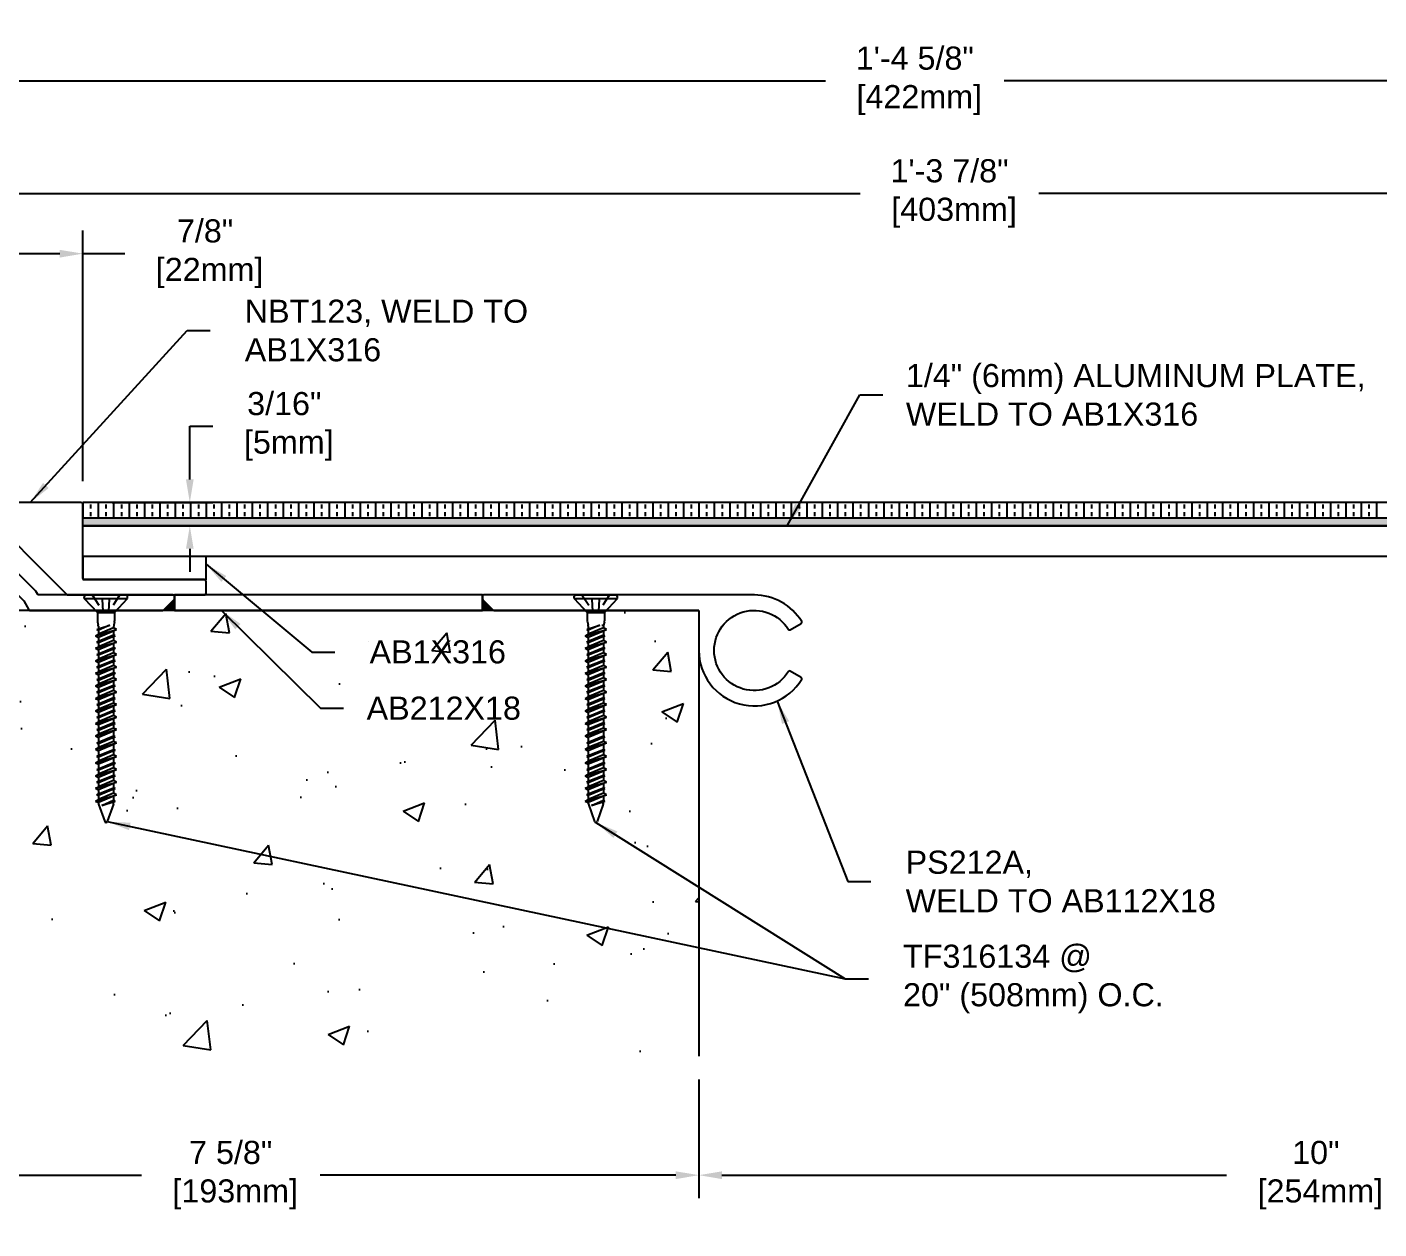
# Model space of a CAD drawing. Header units: inches. Extents: x -4.4 to 49.4, y -1.4 to 9.7.
# Drawn here: x 1.4 to 12.37, y -1.4 to 8.35 of the extents above; entities that cross this region are included whole.
import ezdxf

# ---------------------------------------------------------------- set-up
doc = ezdxf.new("R2010")
doc.units = ezdxf.units.IN
doc.header["$MEASUREMENT"] = 0
doc.linetypes.add('DASHED', pattern=[0.75, 0.5, -0.25])
for name, color, linetype in [('Anchors', 4, 'Continuous'), ('Conditions', 1, 'Continuous'), ('Dimensions', 3, 'Continuous'), ('Metals', 7, 'Continuous'), ('Text', 2, 'Continuous')]:
    doc.layers.add(name, color=color, linetype=linetype)
doc.styles.add('ARIAL', font='arial.ttf')
doc.dimstyles.new('Arial', dxfattribs={"dimscale": 1.5, "dimtxt": 0.125, "dimasz": 0.125, "dimexe": 0.125, "dimexo": 0.125, "dimgap": 0.125, "dimtad": 0, "dimtih": 1, "dimtoh": 1, "dimdec": 4, "dimzin": 0, "dimdsep": 46, "dimlunit": 4, "dimtxsty": 'ARIAL', "dimcen": 0.125, "dimadec": 0, "dimazin": 0, "dimtfac": 1, "dimtdec": 4, "dimtofl": 0, "dimtmove": 0, "dimatfit": 3, "dimfxl": 0, "dimfrac": 2, "dimtolj": 1, "dimtzin": 0, "dimarcsym": 0})

# ---------------------------------------------------------------- blocks, each defined once
blk = doc.blocks.new('*D12')
at = {"layer": 'Defpoints', "color": 0}
for p in [(6.854, 0), (16.854, 0), (16.854, -0.965)]:
    blk.add_point(p, dxfattribs=at)
at = {"layer": 'Dimensions', "color": 0, "lineweight": -2}
for p, q in [((6.854, -0.188), (6.854, -1.153)), ((16.854, -0.188), (16.854, -1.153)), ((7.041, -0.965), (11.136, -0.965)), ((16.666, -0.965), (12.586, -0.965))]:
    blk.add_line(p, q, dxfattribs=at)
at = {"layer": 'Dimensions', "color": 0}
for points in [[(7.041, -0.934), (7.041, -0.997), (6.854, -0.965)], [(16.666, -0.934), (16.666, -0.997), (16.854, -0.965)]]:
    blk.add_solid(points, dxfattribs=at)
at = {"layer": 'Dimensions', "color": 0, "insert": (11.861, -0.965), "char_height": 0.1875, "attachment_point": 5, "style": 'ARIAL'}
blk.add_mtext('\\A1;10"\\P [254mm]', dxfattribs=at)
blk = doc.blocks.new('*D13')
at = {"layer": 'Defpoints', "color": 0}
for p in [(1.905, 4.492), (2.722, 4.492), (1.854, 4.305)]:
    blk.add_point(p, dxfattribs=at)
at = {"layer": 'Dimensions', "color": 0, "lineweight": -2}
for p, q in [((2.722, 4.68), (2.722, 5.111)), ((2.722, 5.111), (2.91, 5.111)), ((2.092, 4.492), (2.91, 4.492)), ((2.041, 4.305), (2.91, 4.305)), ((2.722, 4.117), (2.722, 3.93))]:
    blk.add_line(p, q, dxfattribs=at)
at = {"layer": 'Dimensions', "color": 0}
for points in [[(2.691, 4.68), (2.753, 4.68), (2.722, 4.492)], [(2.691, 4.117), (2.753, 4.117), (2.722, 4.305)]]:
    blk.add_solid(points, dxfattribs=at)
at = {"layer": 'Dimensions', "color": 0, "insert": (3.489, 5.111), "char_height": 0.1875, "attachment_point": 5, "style": 'ARIAL'}
blk.add_mtext('\\A1;3/16"\\P [5mm]', dxfattribs=at)
blk = doc.blocks.new('*D14')
at = {"layer": 'Defpoints', "color": 0}
for p in [(16.854, 7.914), (0.254, 4.482), (16.854, 4.477)]:
    blk.add_point(p, dxfattribs=at)
at = {"layer": 'Dimensions', "color": 0, "lineweight": -2}
for p, q in [((0.254, 4.67), (0.254, 8.102)), ((16.854, 4.665), (16.854, 8.102)), ((0.442, 7.914), (7.882, 7.914)), ((16.666, 7.914), (9.331, 7.914))]:
    blk.add_line(p, q, dxfattribs=at)
at = {"layer": 'Dimensions', "color": 0}
for points in [[(0.442, 7.946), (0.442, 7.883), (0.254, 7.914)], [(16.666, 7.946), (16.666, 7.883), (16.854, 7.914)]]:
    blk.add_solid(points, dxfattribs=at)
at = {"layer": 'Dimensions', "color": 0, "insert": (8.606, 7.914), "char_height": 0.1875, "attachment_point": 5, "style": 'ARIAL'}
blk.add_mtext('\\A1;1\'-4 5/8"\\P [422mm]', dxfattribs=at)
blk = doc.blocks.new('A$C63CB1885')
for p, q in [((-0.176, 0), (-0.175, 0.018)), ((-0.176, 0), (0.176, 0)), ((-0.176, 0), (-0.07, -0.113)), ((-0.163, 0.029), (0.163, 0.029)), ((0.07, -0.113), (0.176, 0)), ((0.176, 0), (0.175, 0.018)), ((-0.074, -0.251), (0.032, -0.215)), ((-0.07, -0.113), (0.07, -0.113)), ((-0.07, -0.113), (-0.07, -0.18)), ((-0.069, -0.189), (-0.063, -0.215)), ((-0.062, -0.245), (0.032, -0.215)), ((0.032, -0.215), (-0.062, -0.257)), ((0.069, -0.189), (0.063, -0.215)), ((0.07, -0.113), (0.07, -0.18)), ((-0.086, -0.302), (0.086, -0.251)), ((-0.086, -0.302), (-0.062, -0.289)), ((-0.086, -0.302), (-0.062, -0.315)), ((-0.074, -0.251), (-0.062, -0.245)), ((-0.074, -0.251), (-0.062, -0.257)), ((-0.074, -0.353), (0.074, -0.302)), ((-0.062, -0.225), (-0.062, -0.245)), ((0.062, -0.238), (-0.062, -0.289)), ((-0.062, -0.257), (-0.062, -0.289)), ((0.062, -0.264), (-0.062, -0.315)), ((-0.062, -0.346), (0.062, -0.296)), ((0.062, -0.308), (-0.062, -0.359)), ((-0.062, -0.315), (-0.062, -0.346)), ((0.062, -0.225), (0.062, -0.238)), ((0.086, -0.251), (0.062, -0.238)), ((0.086, -0.251), (0.062, -0.264)), ((0.062, -0.264), (0.062, -0.296)), ((0.074, -0.302), (0.062, -0.296)), ((0.074, -0.302), (0.062, -0.308)), ((0.062, -0.308), (0.062, -0.34)), ((-0.086, -0.403), (0.086, -0.353)), ((-0.086, -0.403), (-0.062, -0.391)), ((-0.086, -0.403), (-0.062, -0.416)), ((-0.074, -0.353), (-0.062, -0.346)), ((-0.074, -0.353), (-0.062, -0.359)), ((-0.074, -0.454), (0.074, -0.403)), ((0.062, -0.34), (-0.062, -0.391)), ((-0.062, -0.359), (-0.062, -0.391)), ((0.062, -0.366), (-0.062, -0.416)), ((-0.062, -0.448), (0.062, -0.397)), ((0.062, -0.41), (-0.062, -0.46)), ((-0.062, -0.416), (-0.062, -0.448)), ((0.086, -0.353), (0.062, -0.34)), ((0.086, -0.353), (0.062, -0.366)), ((0.062, -0.366), (0.062, -0.397)), ((0.074, -0.403), (0.062, -0.397)), ((0.074, -0.403), (0.062, -0.41)), ((0.062, -0.41), (0.062, -0.441)), ((-0.086, -0.505), (0.086, -0.454)), ((-0.086, -0.505), (-0.062, -0.492)), ((-0.086, -0.505), (-0.062, -0.518)), ((-0.074, -0.454), (-0.062, -0.448)), ((-0.074, -0.454), (-0.062, -0.46)), ((-0.074, -0.556), (0.074, -0.505)), ((0.062, -0.441), (-0.062, -0.492)), ((-0.062, -0.46), (-0.062, -0.492)), ((0.062, -0.467), (-0.062, -0.518)), ((-0.062, -0.55), (0.062, -0.499)), ((0.062, -0.511), (-0.062, -0.562)), ((-0.062, -0.518), (-0.062, -0.55)), ((0.062, -0.543), (-0.062, -0.594)), ((0.086, -0.454), (0.062, -0.441)), ((0.086, -0.454), (0.062, -0.467)), ((0.062, -0.467), (0.062, -0.499)), ((0.074, -0.505), (0.062, -0.499)), ((0.074, -0.505), (0.062, -0.511)), ((0.062, -0.511), (0.062, -0.543)), ((0.086, -0.556), (0.062, -0.543)), ((-0.086, -0.607), (0.086, -0.556)), ((-0.086, -0.607), (-0.062, -0.594)), ((-0.086, -0.607), (-0.062, -0.619)), ((-0.086, -0.708), (0.086, -0.657)), ((-0.074, -0.556), (-0.062, -0.55)), ((-0.074, -0.556), (-0.062, -0.562)), ((-0.074, -0.657), (0.074, -0.607)), ((-0.074, -0.657), (-0.062, -0.651)), ((-0.074, -0.657), (-0.062, -0.664)), ((-0.062, -0.562), (-0.062, -0.594)), ((0.062, -0.569), (-0.062, -0.619)), ((-0.062, -0.651), (0.062, -0.6)), ((0.062, -0.613), (-0.062, -0.664)), ((-0.062, -0.619), (-0.062, -0.651)), ((0.062, -0.644), (-0.062, -0.695)), ((0.086, -0.556), (0.062, -0.569)), ((0.062, -0.569), (0.062, -0.6)), ((0.074, -0.607), (0.062, -0.6)), ((0.074, -0.607), (0.062, -0.613)), ((0.062, -0.613), (0.062, -0.644)), ((0.086, -0.657), (0.062, -0.644)), ((0.086, -0.657), (0.062, -0.67)), ((-0.086, -0.708), (-0.062, -0.695)), ((-0.086, -0.708), (-0.062, -0.721)), ((-0.086, -0.81), (0.086, -0.759)), ((-0.074, -0.759), (0.074, -0.708)), ((-0.074, -0.759), (-0.062, -0.753)), ((-0.074, -0.759), (-0.062, -0.765)), ((-0.062, -0.664), (-0.062, -0.695)), ((0.062, -0.67), (-0.062, -0.721)), ((-0.062, -0.753), (0.062, -0.702)), ((0.062, -0.714), (-0.062, -0.765)), ((-0.062, -0.721), (-0.062, -0.753)), ((0.062, -0.746), (-0.062, -0.797)), ((-0.062, -0.765), (-0.062, -0.797)), ((0.062, -0.67), (0.062, -0.702)), ((0.074, -0.708), (0.062, -0.702)), ((0.074, -0.708), (0.062, -0.714)), ((0.062, -0.714), (0.062, -0.746)), ((0.086, -0.759), (0.062, -0.746)), ((0.086, -0.759), (0.062, -0.772)), ((-0.086, -0.81), (-0.062, -0.797)), ((-0.086, -0.81), (-0.062, -0.823)), ((-0.086, -0.911), (0.086, -0.86)), ((-0.074, -0.86), (0.074, -0.81)), ((-0.074, -0.86), (-0.062, -0.854)), ((-0.074, -0.86), (-0.062, -0.867)), ((0.062, -0.772), (-0.062, -0.823)), ((-0.062, -0.854), (0.062, -0.804)), ((0.062, -0.816), (-0.062, -0.867)), ((-0.062, -0.823), (-0.062, -0.854)), ((0.062, -0.848), (-0.062, -0.898)), ((-0.062, -0.867), (-0.062, -0.898)), ((0.062, -0.873), (-0.062, -0.924)), ((0.062, -0.772), (0.062, -0.804)), ((0.074, -0.81), (0.062, -0.804)), ((0.074, -0.81), (0.062, -0.816)), ((0.062, -0.816), (0.062, -0.848)), ((0.086, -0.86), (0.062, -0.848)), ((0.086, -0.86), (0.062, -0.873)), ((0.062, -0.873), (0.062, -0.905)), ((-0.086, -0.911), (-0.062, -0.898)), ((-0.086, -0.911), (-0.062, -0.924)), ((-0.086, -1.013), (0.086, -0.962)), ((-0.074, -0.962), (0.074, -0.911)), ((-0.074, -0.962), (-0.062, -0.956)), ((-0.074, -0.962), (-0.062, -0.968)), ((-0.062, -0.956), (0.062, -0.905)), ((0.062, -0.917), (-0.062, -0.968)), ((-0.062, -0.924), (-0.062, -0.956)), ((0.062, -0.949), (-0.062, -1)), ((-0.062, -0.968), (-0.062, -1)), ((0.062, -0.975), (-0.062, -1.026)), ((0.074, -0.911), (0.062, -0.905)), ((0.074, -0.911), (0.062, -0.917)), ((0.062, -0.917), (0.062, -0.949)), ((0.086, -0.962), (0.062, -0.949)), ((0.086, -0.962), (0.062, -0.975)), ((0.062, -0.975), (0.062, -1.007)), ((-0.086, -1.013), (-0.062, -1)), ((-0.086, -1.013), (-0.062, -1.026)), ((-0.086, -1.114), (0.086, -1.064)), ((-0.074, -1.064), (0.074, -1.013)), ((-0.074, -1.064), (-0.062, -1.057)), ((-0.074, -1.064), (-0.062, -1.07)), ((-0.062, -1.057), (0.062, -1.007)), ((0.062, -1.019), (-0.062, -1.07)), ((-0.062, -1.026), (-0.062, -1.057)), ((0.062, -1.051), (-0.062, -1.101)), ((-0.062, -1.07), (-0.062, -1.101)), ((0.062, -1.077), (-0.062, -1.127)), ((0.074, -1.013), (0.062, -1.007)), ((0.074, -1.013), (0.062, -1.019)), ((0.062, -1.019), (0.062, -1.051)), ((0.086, -1.064), (0.062, -1.051)), ((0.086, -1.064), (0.062, -1.077)), ((0.062, -1.077), (0.062, -1.115)), ((-0.086, -1.114), (-0.062, -1.101)), ((-0.086, -1.114), (-0.062, -1.127)), ((-0.086, -1.222), (0.086, -1.171)), ((-0.074, -1.171), (0.074, -1.121)), ((-0.074, -1.171), (-0.062, -1.165)), ((-0.074, -1.171), (-0.062, -1.178)), ((-0.062, -1.165), (0.062, -1.115)), ((0.062, -1.127), (-0.062, -1.178)), ((-0.062, -1.127), (-0.062, -1.165)), ((0.062, -1.159), (-0.062, -1.209)), ((-0.062, -1.178), (-0.062, -1.209)), ((0.062, -1.184), (-0.062, -1.235)), ((0.074, -1.121), (0.062, -1.115)), ((0.074, -1.121), (0.062, -1.127)), ((0.062, -1.127), (0.062, -1.159)), ((0.086, -1.171), (0.062, -1.159)), ((0.086, -1.171), (0.062, -1.184)), ((0.062, -1.184), (0.062, -1.225)), ((-0.086, -1.222), (-0.062, -1.209)), ((-0.086, -1.222), (-0.062, -1.235)), ((-0.086, -1.332), (0.086, -1.282)), ((-0.074, -1.282), (0.074, -1.231)), ((-0.074, -1.282), (-0.062, -1.275)), ((-0.074, -1.282), (-0.062, -1.288)), ((-0.062, -1.275), (0.062, -1.225)), ((-0.062, -1.235), (-0.062, -1.275)), ((0.062, -1.237), (-0.062, -1.288)), ((0.062, -1.269), (-0.062, -1.319)), ((-0.062, -1.288), (-0.062, -1.319)), ((0.062, -1.295), (-0.062, -1.345)), ((0.074, -1.231), (0.062, -1.225)), ((0.074, -1.231), (0.062, -1.237)), ((0.062, -1.237), (0.062, -1.269)), ((0.086, -1.282), (0.062, -1.269)), ((0.086, -1.282), (0.062, -1.295)), ((0.062, -1.295), (0.062, -1.33)), ((-0.086, -1.332), (-0.062, -1.319)), ((-0.086, -1.332), (-0.062, -1.345)), ((-0.086, -1.438), (0.086, -1.387)), ((-0.086, -1.438), (-0.062, -1.425)), ((-0.074, -1.387), (0.074, -1.336)), ((-0.074, -1.387), (-0.062, -1.381)), ((-0.074, -1.387), (-0.062, -1.393)), ((-0.062, -1.381), (0.062, -1.33)), ((0.062, -1.343), (-0.062, -1.393)), ((-0.062, -1.345), (-0.062, -1.381)), ((0.062, -1.374), (-0.062, -1.425)), ((-0.062, -1.393), (-0.062, -1.425)), ((0.062, -1.4), (-0.062, -1.451)), ((0.074, -1.336), (0.062, -1.33)), ((0.074, -1.336), (0.062, -1.343)), ((0.062, -1.343), (0.062, -1.374)), ((0.086, -1.387), (0.062, -1.374)), ((0.086, -1.387), (0.062, -1.4)), ((0.062, -1.4), (0.062, -1.433)), ((-0.086, -1.438), (-0.062, -1.451)), ((-0.086, -1.54), (0.086, -1.489)), ((-0.086, -1.54), (-0.062, -1.527)), ((-0.074, -1.489), (0.074, -1.439)), ((-0.074, -1.489), (-0.062, -1.483)), ((-0.074, -1.489), (-0.062, -1.496)), ((-0.062, -1.483), (0.062, -1.433)), ((0.062, -1.445), (-0.062, -1.496)), ((-0.062, -1.451), (-0.062, -1.483)), ((0.062, -1.477), (-0.062, -1.527)), ((-0.062, -1.496), (-0.062, -1.527)), ((0.062, -1.502), (-0.062, -1.553)), ((-0.062, -1.586), (0.062, -1.535)), ((0.074, -1.439), (0.062, -1.433)), ((0.074, -1.439), (0.062, -1.445)), ((0.062, -1.445), (0.062, -1.477)), ((0.086, -1.489), (0.062, -1.477)), ((0.086, -1.489), (0.062, -1.502)), ((0.062, -1.502), (0.062, -1.535)), ((0.074, -1.541), (0.062, -1.535)), ((-0.086, -1.54), (-0.062, -1.553)), ((-0.086, -1.643), (0.086, -1.592)), ((-0.086, -1.643), (-0.062, -1.63)), ((-0.086, -1.643), (-0.062, -1.655)), ((-0.074, -1.592), (0.074, -1.541)), ((-0.074, -1.592), (-0.062, -1.586)), ((-0.074, -1.592), (-0.062, -1.598)), ((0.062, -1.547), (-0.062, -1.598)), ((-0.062, -1.553), (-0.062, -1.586)), ((0.062, -1.579), (-0.062, -1.63)), ((-0.062, -1.598), (-0.062, -1.63)), ((0.062, -1.605), (-0.062, -1.655)), ((-0.034, -1.679), (0.062, -1.636)), ((-0.034, -1.679), (0.074, -1.643)), ((0.074, -1.541), (0.062, -1.547)), ((0.062, -1.547), (0.062, -1.579)), ((0.086, -1.592), (0.062, -1.579)), ((0.086, -1.592), (0.062, -1.605)), ((0.062, -1.605), (0.062, -1.652)), ((0.074, -1.643), (0.062, -1.636)), ((0.074, -1.643), (0.062, -1.649)), ((-0.06, -1.668), (-0.01, -1.81)), ((0.062, -1.649), (-0.034, -1.679)), ((0.06, -1.668), (0.01, -1.81))]:
    blk.add_line(p, q)
at = {"linetype": 'DASHED', "ltscale": 0.025}
for p, q in [((-0.113, 0.029), (-0.024, -0.106)), ((-0.024, -0.106), (-0.031, 0.028)), ((0.024, -0.106), (0.031, 0.029)), ((0.112, 0.029), (0.024, -0.106)), ((-0.024, -0.106), (0.024, -0.106))]:
    blk.add_line(p, q, dxfattribs=at)
for centre, radius, start, end in [((-0.163, 0.017), 0.0112, 90, 175), ((0.163, 0.017), 0.0112, 5, 90), ((-0.023, -0.18), 0.0465, 180, 191.9357), ((-0.109, -0.225), 0.0465, 0, 11.9357), ((0.109, -0.225), 0.0465, 168.0643, 180), ((0.023, -0.18), 0.0465, 348.0643, 0), ((-0.016, -1.652), 0.0465, 183.9476, 199.3058), ((0.016, -1.652), 0.0465, 340.6942, 0), ((0, -1.806), 0.0106, 204.1001, 335.8999)]:
    blk.add_arc(centre, radius, start, end)
blk = doc.blocks.new('TF316134')
blk.add_blockref('A$C63CB1885', (0, -0.0285))
blk = doc.blocks.new('NB703')
at = {"linetype": 'Continuous', "flags": 128}
blk.add_lwpolyline([(-0.552, 0), (0.553, 0, 0.414214), (0.563, 0.01), (0.563, 0.74, -0.414214), (0.573, 0.75), (0.882, 0.75, -0.198912), (0.889, 0.747), (1.555, 0.08, -0.065543), (1.557, 0.078), (1.599, 0.005, 0.267949), (1.608, 0), (2.686, 0, 0.198912), (2.693, 0.003), (2.78, 0.09), (2.78, 0.115, 0.414214), (2.77, 0.125), (1.68, 0.125, -0.267949), (1.671, 0.13), (1.657, 0.155, 0.065543), (1.655, 0.157), (0.94, 0.872, 0.198912), (0.933, 0.875), (0.447, 0.875, 0.414214), (0.437, 0.865), (0.437, 0.135, -0.414214), (0.428, 0.125), (-0.552, 0.125, 0.414214), (-0.562, 0.115), (-0.562, 0.01, 0.414214)], format="xyb", close=True, dxfattribs=at)
blk = doc.blocks.new('*D16')
at = {"layer": 'Defpoints', "color": 0}
for p in [(-0.746, 3.627), (6.854, 0), (6.854, -0.965)]:
    blk.add_point(p, dxfattribs=at)
at = {"layer": 'Dimensions', "color": 0, "lineweight": -2}
for p, q in [((-0.746, 3.44), (-0.746, -1.153)), ((6.854, -0.188), (6.854, -1.153)), ((-0.558, -0.965), (2.329, -0.965)), ((6.666, -0.965), (3.779, -0.965))]:
    blk.add_line(p, q, dxfattribs=at)
at = {"layer": 'Dimensions', "color": 0}
for points in [[(-0.558, -0.934), (-0.558, -0.997), (-0.746, -0.965)], [(6.666, -0.934), (6.666, -0.997), (6.854, -0.965)]]:
    blk.add_solid(points, dxfattribs=at)
at = {"layer": 'Dimensions', "color": 0, "insert": (3.054, -0.965), "char_height": 0.1875, "attachment_point": 5, "style": 'ARIAL'}
blk.add_mtext('\\A1;7 5/8"\\P [193mm]', dxfattribs=at)
blk = doc.blocks.new('*D17')
at = {"layer": 'Defpoints', "color": 0}
for p in [(1, 6.512), (1, 4.477), (1.854, 4.477)]:
    blk.add_point(p, dxfattribs=at)
at = {"layer": 'Dimensions', "color": 0, "lineweight": -2}
for p, q in [((1, 4.665), (1, 6.699)), ((1.854, 4.665), (1.854, 6.699)), ((1.188, 6.512), (1.666, 6.512)), ((1.854, 6.512), (2.194, 6.512))]:
    blk.add_line(p, q, dxfattribs=at)
at = {"layer": 'Dimensions', "color": 0}
for points in [[(1.188, 6.543), (1.188, 6.48), (1, 6.512)], [(1.666, 6.543), (1.666, 6.48), (1.854, 6.512)]]:
    blk.add_solid(points, dxfattribs=at)
at = {"layer": 'Dimensions', "color": 0, "insert": (2.846, 6.512), "char_height": 0.1875, "attachment_point": 5, "style": 'ARIAL'}
blk.add_mtext('\\A1;7/8"\\P [22mm]', dxfattribs=at)
blk = doc.blocks.new('*D18')
at = {"layer": 'Defpoints', "color": 0}
for p in [(1, 7), (1, 4.477), (16.854, 4.477)]:
    blk.add_point(p, dxfattribs=at)
at = {"layer": 'Dimensions', "color": 0, "lineweight": -2}
for p, q in [((1, 4.665), (1, 7.187)), ((16.854, 4.665), (16.854, 7.187)), ((1.188, 7), (8.163, 7)), ((16.666, 7), (9.613, 7))]:
    blk.add_line(p, q, dxfattribs=at)
at = {"layer": 'Dimensions', "color": 0}
for points in [[(1.188, 7.031), (1.188, 6.969), (1, 7)], [(16.666, 7.031), (16.666, 6.969), (16.854, 7)]]:
    blk.add_solid(points, dxfattribs=at)
at = {"layer": 'Dimensions', "color": 0, "insert": (8.888, 7), "char_height": 0.1875, "attachment_point": 5, "style": 'ARIAL'}
blk.add_mtext('\\A1;1\'-3 7/8"\\P [403mm]', dxfattribs=at)
blk = doc.blocks.new('PS212A')
at = {"linetype": 'Continuous', "flags": 128}
blk.add_lwpolyline([(0.45, 0.125), (-1.747, 0.125, 0.414214), (-1.757, 0.115), (-1.757, 0.094, 0.198912), (-1.754, 0.087), (-1.67, 0.003, 0.198912), (-1.663, 0), (-0.01, 0, -0.414214), (0, -0.01), (0, -0.325, 0.758338), (0.834, -0.559, 0.420887), (0.831, -0.545), (0.74, -0.492, 0.405496), (0.726, -0.496, -3.520953), (0.726, -0.154, 0.405496), (0.74, -0.158), (0.831, -0.105, 0.420887), (0.834, -0.091, 0.261868)], format="xyb", close=True, dxfattribs=at)
blk = doc.blocks.new('NBT123')
blk.add_lwpolyline([(-0.985, 0.61, 0.414214), (-1, 0.625), (-1.824, 0.625, 0.668179), (-1.834, 0.599), (-1.114, -0.121, 0.198912), (-1.104, -0.125), (0, -0.125, 0.414214), (0.015, -0.11), (0.015, -0.015, 0.414214), (0, 0), (-0.97, 0, -0.414214), (-0.985, 0.015)], format="xyb", close=True)
blk = doc.blocks.new('AB1X316')
at = {"layer": 'Metals'}
blk.add_lwpolyline([(-0.5, 0), (0.5, 0), (0.5, 0.1875), (-0.5, 0.1875)], close=True, dxfattribs=at)
blk = doc.blocks.new('*U34')
for p, q in [((14.75, 0.125), (0, 0.125)), ((0, 0.125), (0, 0)), ((0, 0.125), (0, 0)), ((0.125, 0.125), (0.125, 0)), ((0.25, 0.125), (0.25, 0)), ((0.375, 0.125), (0.375, 0)), ((0.5, 0.125), (0.5, 0)), ((0.625, 0.125), (0.625, 0)), ((0.75, 0.125), (0.75, 0)), ((0.875, 0.125), (0.875, 0)), ((1, 0.125), (1, 0)), ((1.125, 0.125), (1.125, 0)), ((1.25, 0.125), (1.25, 0)), ((1.375, 0.125), (1.375, 0)), ((1.5, 0.125), (1.5, 0)), ((1.625, 0.125), (1.625, 0)), ((1.75, 0.125), (1.75, 0)), ((1.875, 0.125), (1.875, 0)), ((2, 0.125), (2, 0)), ((2.125, 0.125), (2.125, 0)), ((2.25, 0.125), (2.25, 0)), ((2.375, 0.125), (2.375, 0)), ((2.5, 0.125), (2.5, 0)), ((2.625, 0.125), (2.625, 0)), ((2.75, 0.125), (2.75, 0)), ((2.875, 0.125), (2.875, 0)), ((3, 0.125), (3, 0)), ((3.125, 0.125), (3.125, 0)), ((3.25, 0.125), (3.25, 0)), ((3.375, 0.125), (3.375, 0)), ((3.5, 0.125), (3.5, 0)), ((3.625, 0.125), (3.625, 0)), ((3.75, 0.125), (3.75, 0)), ((3.875, 0.125), (3.875, 0)), ((4, 0.125), (4, 0)), ((4.125, 0.125), (4.125, 0)), ((4.25, 0.125), (4.25, 0)), ((4.375, 0.125), (4.375, 0)), ((4.5, 0.125), (4.5, 0)), ((4.625, 0.125), (4.625, 0)), ((4.75, 0.125), (4.75, 0)), ((4.875, 0.125), (4.875, 0)), ((5, 0.125), (5, 0)), ((5.125, 0.125), (5.125, 0)), ((5.25, 0.125), (5.25, 0)), ((5.375, 0.125), (5.375, 0)), ((5.5, 0.125), (5.5, 0)), ((5.625, 0.125), (5.625, 0)), ((5.75, 0.125), (5.75, 0)), ((5.875, 0.125), (5.875, 0)), ((6, 0.125), (6, 0)), ((6.125, 0.125), (6.125, 0)), ((6.25, 0.125), (6.25, 0)), ((6.375, 0.125), (6.375, 0)), ((6.5, 0.125), (6.5, 0)), ((6.625, 0.125), (6.625, 0)), ((6.75, 0.125), (6.75, 0)), ((6.875, 0.125), (6.875, 0)), ((7, 0.125), (7, 0)), ((7.125, 0.125), (7.125, 0)), ((7.25, 0.125), (7.25, 0)), ((7.375, 0.125), (7.375, 0)), ((7.5, 0.125), (7.5, 0)), ((7.625, 0.125), (7.625, 0)), ((7.75, 0.125), (7.75, 0)), ((7.875, 0.125), (7.875, 0)), ((8, 0.125), (8, 0)), ((8.125, 0.125), (8.125, 0)), ((8.25, 0.125), (8.25, 0)), ((8.375, 0.125), (8.375, 0)), ((8.5, 0.125), (8.5, 0)), ((8.625, 0.125), (8.625, 0)), ((8.75, 0.125), (8.75, 0)), ((8.875, 0.125), (8.875, 0)), ((9, 0.125), (9, 0)), ((9.125, 0.125), (9.125, 0)), ((9.25, 0.125), (9.25, 0)), ((9.375, 0.125), (9.375, 0)), ((9.5, 0.125), (9.5, 0)), ((9.625, 0.125), (9.625, 0)), ((9.75, 0.125), (9.75, 0)), ((9.875, 0.125), (9.875, 0)), ((10, 0.125), (10, 0)), ((10.125, 0.125), (10.125, 0)), ((10.25, 0.125), (10.25, 0)), ((10.375, 0.125), (10.375, 0)), ((10.5, 0.125), (10.5, 0)), ((0, 0), (14.75, 0)), ((0.0625, 0.109375), (0.0625, 0.078125)), ((0.0625, 0.046875), (0.0625, 0.015625)), ((0.1875, 0.109375), (0.1875, 0.078125)), ((0.1875, 0.046875), (0.1875, 0.015625)), ((0.3125, 0.109375), (0.3125, 0.078125)), ((0.3125, 0.046875), (0.3125, 0.015625)), ((0.4375, 0.109375), (0.4375, 0.078125)), ((0.4375, 0.046875), (0.4375, 0.015625)), ((0.5625, 0.109375), (0.5625, 0.078125)), ((0.5625, 0.046875), (0.5625, 0.015625)), ((0.6875, 0.109375), (0.6875, 0.078125)), ((0.6875, 0.046875), (0.6875, 0.015625)), ((0.8125, 0.109375), (0.8125, 0.078125)), ((0.8125, 0.046875), (0.8125, 0.015625)), ((0.9375, 0.109375), (0.9375, 0.078125)), ((0.9375, 0.046875), (0.9375, 0.015625)), ((1.0625, 0.109375), (1.0625, 0.078125)), ((1.0625, 0.046875), (1.0625, 0.015625)), ((1.1875, 0.109375), (1.1875, 0.078125)), ((1.1875, 0.046875), (1.1875, 0.015625)), ((1.3125, 0.109375), (1.3125, 0.078125)), ((1.3125, 0.046875), (1.3125, 0.015625)), ((1.4375, 0.109375), (1.4375, 0.078125)), ((1.4375, 0.046875), (1.4375, 0.015625)), ((1.5625, 0.109375), (1.5625, 0.078125)), ((1.5625, 0.046875), (1.5625, 0.015625)), ((1.6875, 0.109375), (1.6875, 0.078125)), ((1.6875, 0.046875), (1.6875, 0.015625)), ((1.8125, 0.109375), (1.8125, 0.078125)), ((1.8125, 0.046875), (1.8125, 0.015625)), ((1.9375, 0.109375), (1.9375, 0.078125)), ((1.9375, 0.046875), (1.9375, 0.015625)), ((2.0625, 0.109375), (2.0625, 0.078125)), ((2.0625, 0.046875), (2.0625, 0.015625)), ((2.1875, 0.109375), (2.1875, 0.078125)), ((2.1875, 0.046875), (2.1875, 0.015625)), ((2.3125, 0.109375), (2.3125, 0.078125)), ((2.3125, 0.046875), (2.3125, 0.015625)), ((2.4375, 0.109375), (2.4375, 0.078125)), ((2.4375, 0.046875), (2.4375, 0.015625)), ((2.5625, 0.109375), (2.5625, 0.078125)), ((2.5625, 0.046875), (2.5625, 0.015625)), ((2.6875, 0.109375), (2.6875, 0.078125)), ((2.6875, 0.046875), (2.6875, 0.015625)), ((2.8125, 0.109375), (2.8125, 0.078125)), ((2.8125, 0.046875), (2.8125, 0.015625)), ((2.9375, 0.109375), (2.9375, 0.078125)), ((2.9375, 0.046875), (2.9375, 0.015625)), ((3.0625, 0.109375), (3.0625, 0.078125)), ((3.0625, 0.046875), (3.0625, 0.015625)), ((3.1875, 0.109375), (3.1875, 0.078125)), ((3.1875, 0.046875), (3.1875, 0.015625)), ((3.3125, 0.109375), (3.3125, 0.078125)), ((3.3125, 0.046875), (3.3125, 0.015625)), ((3.4375, 0.109375), (3.4375, 0.078125)), ((3.4375, 0.046875), (3.4375, 0.015625)), ((3.5625, 0.109375), (3.5625, 0.078125)), ((3.5625, 0.046875), (3.5625, 0.015625)), ((3.6875, 0.109375), (3.6875, 0.078125)), ((3.6875, 0.046875), (3.6875, 0.015625)), ((3.8125, 0.109375), (3.8125, 0.078125)), ((3.8125, 0.046875), (3.8125, 0.015625)), ((3.9375, 0.109375), (3.9375, 0.078125)), ((3.9375, 0.046875), (3.9375, 0.015625)), ((4.0625, 0.109375), (4.0625, 0.078125)), ((4.0625, 0.046875), (4.0625, 0.015625)), ((4.1875, 0.109375), (4.1875, 0.078125)), ((4.1875, 0.046875), (4.1875, 0.015625)), ((4.3125, 0.109375), (4.3125, 0.078125)), ((4.3125, 0.046875), (4.3125, 0.015625)), ((4.4375, 0.109375), (4.4375, 0.078125)), ((4.4375, 0.046875), (4.4375, 0.015625)), ((4.5625, 0.109375), (4.5625, 0.078125)), ((4.5625, 0.046875), (4.5625, 0.015625)), ((4.6875, 0.109375), (4.6875, 0.078125)), ((4.6875, 0.046875), (4.6875, 0.015625)), ((4.8125, 0.109375), (4.8125, 0.078125)), ((4.8125, 0.046875), (4.8125, 0.015625)), ((4.9375, 0.109375), (4.9375, 0.078125)), ((4.9375, 0.046875), (4.9375, 0.015625)), ((5.0625, 0.109375), (5.0625, 0.078125)), ((5.0625, 0.046875), (5.0625, 0.015625)), ((5.1875, 0.109375), (5.1875, 0.078125)), ((5.1875, 0.046875), (5.1875, 0.015625)), ((5.3125, 0.109375), (5.3125, 0.078125)), ((5.3125, 0.046875), (5.3125, 0.015625)), ((5.4375, 0.109375), (5.4375, 0.078125)), ((5.4375, 0.046875), (5.4375, 0.015625)), ((5.5625, 0.109375), (5.5625, 0.078125)), ((5.5625, 0.046875), (5.5625, 0.015625)), ((5.6875, 0.109375), (5.6875, 0.078125)), ((5.6875, 0.046875), (5.6875, 0.015625)), ((5.8125, 0.109375), (5.8125, 0.078125)), ((5.8125, 0.046875), (5.8125, 0.015625)), ((5.9375, 0.109375), (5.9375, 0.078125)), ((5.9375, 0.046875), (5.9375, 0.015625)), ((6.0625, 0.109375), (6.0625, 0.078125)), ((6.0625, 0.046875), (6.0625, 0.015625)), ((6.1875, 0.109375), (6.1875, 0.078125)), ((6.1875, 0.046875), (6.1875, 0.015625)), ((6.3125, 0.109375), (6.3125, 0.078125)), ((6.3125, 0.046875), (6.3125, 0.015625)), ((6.4375, 0.109375), (6.4375, 0.078125)), ((6.4375, 0.046875), (6.4375, 0.015625)), ((6.5625, 0.109375), (6.5625, 0.078125)), ((6.5625, 0.046875), (6.5625, 0.015625)), ((6.6875, 0.109375), (6.6875, 0.078125)), ((6.6875, 0.046875), (6.6875, 0.015625)), ((6.8125, 0.109375), (6.8125, 0.078125)), ((6.8125, 0.046875), (6.8125, 0.015625)), ((6.9375, 0.109375), (6.9375, 0.078125)), ((6.9375, 0.046875), (6.9375, 0.015625)), ((7.0625, 0.109375), (7.0625, 0.078125)), ((7.0625, 0.046875), (7.0625, 0.015625)), ((7.1875, 0.109375), (7.1875, 0.078125)), ((7.1875, 0.046875), (7.1875, 0.015625)), ((7.3125, 0.109375), (7.3125, 0.078125)), ((7.3125, 0.046875), (7.3125, 0.015625)), ((7.4375, 0.109375), (7.4375, 0.078125)), ((7.4375, 0.046875), (7.4375, 0.015625)), ((7.5625, 0.109375), (7.5625, 0.078125)), ((7.5625, 0.046875), (7.5625, 0.015625)), ((7.6875, 0.109375), (7.6875, 0.078125)), ((7.6875, 0.046875), (7.6875, 0.015625)), ((7.8125, 0.109375), (7.8125, 0.078125)), ((7.8125, 0.046875), (7.8125, 0.015625)), ((7.9375, 0.109375), (7.9375, 0.078125)), ((7.9375, 0.046875), (7.9375, 0.015625)), ((8.0625, 0.109375), (8.0625, 0.078125)), ((8.0625, 0.046875), (8.0625, 0.015625)), ((8.1875, 0.109375), (8.1875, 0.078125)), ((8.1875, 0.046875), (8.1875, 0.015625)), ((8.3125, 0.109375), (8.3125, 0.078125)), ((8.3125, 0.046875), (8.3125, 0.015625)), ((8.4375, 0.109375), (8.4375, 0.078125)), ((8.4375, 0.046875), (8.4375, 0.015625)), ((8.5625, 0.109375), (8.5625, 0.078125)), ((8.5625, 0.046875), (8.5625, 0.015625)), ((8.6875, 0.109375), (8.6875, 0.078125)), ((8.6875, 0.046875), (8.6875, 0.015625)), ((8.8125, 0.109375), (8.8125, 0.078125)), ((8.8125, 0.046875), (8.8125, 0.015625)), ((8.9375, 0.109375), (8.9375, 0.078125)), ((8.9375, 0.046875), (8.9375, 0.015625)), ((9.0625, 0.109375), (9.0625, 0.078125)), ((9.0625, 0.046875), (9.0625, 0.015625)), ((9.1875, 0.109375), (9.1875, 0.078125)), ((9.1875, 0.046875), (9.1875, 0.015625)), ((9.3125, 0.109375), (9.3125, 0.078125)), ((9.3125, 0.046875), (9.3125, 0.015625)), ((9.4375, 0.109375), (9.4375, 0.078125)), ((9.4375, 0.046875), (9.4375, 0.015625)), ((9.5625, 0.109375), (9.5625, 0.078125)), ((9.5625, 0.046875), (9.5625, 0.015625)), ((9.6875, 0.109375), (9.6875, 0.078125)), ((9.6875, 0.046875), (9.6875, 0.015625)), ((9.8125, 0.109375), (9.8125, 0.078125)), ((9.8125, 0.046875), (9.8125, 0.015625)), ((9.9375, 0.109375), (9.9375, 0.078125)), ((9.9375, 0.046875), (9.9375, 0.015625)), ((10.0625, 0.109375), (10.0625, 0.078125)), ((10.0625, 0.046875), (10.0625, 0.015625)), ((10.1875, 0.109375), (10.1875, 0.078125)), ((10.1875, 0.046875), (10.1875, 0.015625)), ((10.3125, 0.109375), (10.3125, 0.078125)), ((10.3125, 0.046875), (10.3125, 0.015625)), ((10.4375, 0.109375), (10.4375, 0.078125)), ((10.4375, 0.046875), (10.4375, 0.015625))]:
    blk.add_line(p, q)

msp = doc.modelspace()

# ---------------------------------------------------------------- hatches: boundary and pattern name
for points in [[(2.59374, 3.70438, 0.19891237), (2.59667, 3.71145), (2.59667, 3.61733), (2.50255, 3.61733, 0.19891237), (2.50962, 3.62026)], [(5.0996, 3.70438, -0.19891237), (5.09667, 3.71145), (5.09667, 3.61733), (5.1908, 3.61733, -0.19891237), (5.18373, 3.62026)]]:
    msp.add_hatch(color=253).paths.add_polyline_path(points)
at = {"layer": 'Conditions'}
h = msp.add_hatch(dxfattribs=at)
h.set_pattern_fill('AR-CONC', color=256, scale=0.25, style=0)
h.paths.add_polyline_path([(6.85386, 3.60733, 0.41421356), (6.84387, 3.61733), (6.10223, 3.61733), (6.08708, 3.60133), (6.08708, 3.52937), (6.08059, 3.49865, 0.13295553), (6.08195, 3.47439), (6.10358, 3.46273), (6.07958, 3.44981), (6.07958, 3.41812), (6.09103, 3.41195), (6.07958, 3.40579), (6.07958, 3.3741), (6.10358, 3.36117), (6.07958, 3.34825), (6.07958, 3.31655), (6.09103, 3.31039), (6.07958, 3.30423), (6.07958, 3.27253), (6.10358, 3.25961), (6.07958, 3.24669), (6.07958, 3.21499), (6.09103, 3.20883), (6.07958, 3.20267), (6.07958, 3.17097), (6.10358, 3.15805), (6.07958, 3.14512), (6.07958, 3.11343), (6.09103, 3.10727), (6.07958, 3.1011), (6.07958, 3.06941), (6.10358, 3.05648), (6.07958, 3.04356), (6.07958, 3.01187), (6.09103, 3.0057), (6.07958, 2.99954), (6.07958, 2.96785), (6.10358, 2.95492), (6.07958, 2.942), (6.07958, 2.9103), (6.09103, 2.90414), (6.07958, 2.89798), (6.07958, 2.86628), (6.10358, 2.85336), (6.07958, 2.84044), (6.07958, 2.80874), (6.09103, 2.80258), (6.07958, 2.79642), (6.07958, 2.76472), (6.10358, 2.7518), (6.07958, 2.73887), (6.07958, 2.70718), (6.09103, 2.70102), (6.07958, 2.69485), (6.07958, 2.66316), (6.10358, 2.65023), (6.07958, 2.63731), (6.07958, 2.5993), (6.09103, 2.59314), (6.07958, 2.58697), (6.07958, 2.55528), (6.10358, 2.54235), (6.07958, 2.52943), (6.07958, 2.48917), (6.09103, 2.48301), (6.07958, 2.47684), (6.07958, 2.44515), (6.10358, 2.43223), (6.07958, 2.4193), (6.07958, 2.38354), (6.09103, 2.37738), (6.07958, 2.37121), (6.07958, 2.33952), (6.10358, 2.32659), (6.07958, 2.31367), (6.07958, 2.28128), (6.09103, 2.27511), (6.07958, 2.26895), (6.07958, 2.23726), (6.10358, 2.22433), (6.07958, 2.21141), (6.07958, 2.17902), (6.09103, 2.17285), (6.07958, 2.16669), (6.07958, 2.135), (6.10358, 2.12207), (6.07958, 2.10915), (6.07958, 2.07745), (6.09103, 2.07129), (6.07958, 2.06513), (6.07958, 2.0537), (6.02756, 1.90519, -0.70927499), (6.00769, 1.90352), (5.95307, 2.05945), (5.93108, 2.07129), (5.95519, 2.08427), (5.95519, 2.11586), (5.94364, 2.12207), (5.95519, 2.12829), (5.95518, 2.16058), (5.93108, 2.17355), (5.95518, 2.18653), (5.95518, 2.21812), (5.94364, 2.22433), (5.95518, 2.23054), (5.95518, 2.26284), (5.93108, 2.27581), (5.95517, 2.28879), (5.95517, 2.32039), (5.94364, 2.32659), (5.95517, 2.3328), (5.95517, 2.36848), (5.93108, 2.38145), (5.95517, 2.39441), (5.95516, 2.42603), (5.94364, 2.43223), (5.95516, 2.43843), (5.95516, 2.47861), (5.93108, 2.49157), (5.95516, 2.50454), (5.95516, 2.53616), (5.94364, 2.54235), (5.95515, 2.54855), (5.95515, 2.5865), (5.93108, 2.59945), (5.95515, 2.61241), (5.95515, 2.64404), (5.94364, 2.65023), (5.95515, 2.65643), (5.95514, 2.68806), (5.93108, 2.70102), (5.95514, 2.71397), (5.95514, 2.74561), (5.94364, 2.7518), (5.95514, 2.75799), (5.95514, 2.78963), (5.93108, 2.80258), (5.95513, 2.81553), (5.95513, 2.84718), (5.94364, 2.85336), (5.95513, 2.85954), (5.95513, 2.8912), (5.93108, 2.90414), (5.95513, 2.91709), (5.95512, 2.94874), (5.94364, 2.95492), (5.95512, 2.9611), (5.95512, 2.99276), (5.93108, 3.0057), (5.95512, 3.01865), (5.95512, 3.05031), (5.94364, 3.05648), (5.95511, 3.06266), (5.95511, 3.09433), (5.93108, 3.10727), (5.95511, 3.1202), (5.95511, 3.15188), (5.94364, 3.15805), (5.95511, 3.16422), (5.9551, 3.1959), (5.93108, 3.20883), (5.9551, 3.22176), (5.9551, 3.25344), (5.94364, 3.25961), (5.9551, 3.26578), (5.9551, 3.29746), (5.93108, 3.31039), (5.95509, 3.32332), (5.95509, 3.35501), (5.94364, 3.36117), (5.95509, 3.36734), (5.95509, 3.39903), (5.93108, 3.41195), (5.95509, 3.42488), (5.95508, 3.45657), (5.94364, 3.46273), (5.94865, 3.46543, 0.27305065), (5.95297, 3.5125, -0.0696153), (5.94859, 3.52462), (5.95508, 3.49389), (5.95508, 3.4689), (6.04942, 3.49918), (5.95508, 3.45657), (5.95509, 3.42488), (6.07958, 3.47566), (6.07958, 3.49389), (6.08608, 3.52462, 0.05212645), (6.08708, 3.53423), (6.08708, 3.60133), (5.94758, 3.60133), (5.94758, 3.53423, 0.128787), (5.94969, 3.51076, -0.0696153), (5.95408, 3.49865), (5.94758, 3.52937), (5.94758, 3.60133), (5.93244, 3.61733), (2.1266, 3.61733), (2.11145, 3.60133), (2.11145, 3.52937), (2.10496, 3.49865, 0.13295553), (2.10632, 3.47439), (2.12795, 3.46273), (2.10395, 3.44981), (2.10395, 3.41812), (2.1154, 3.41195), (2.10395, 3.40579), (2.10395, 3.3741), (2.12795, 3.36117), (2.10395, 3.34825), (2.10395, 3.31655), (2.1154, 3.31039), (2.10395, 3.30423), (2.10395, 3.27253), (2.12795, 3.25961), (2.10395, 3.24669), (2.10395, 3.21499), (2.1154, 3.20883), (2.10395, 3.20267), (2.10395, 3.17097), (2.12795, 3.15805), (2.10395, 3.14512), (2.10395, 3.11343), (2.1154, 3.10727), (2.10395, 3.1011), (2.10395, 3.06941), (2.12795, 3.05648), (2.10395, 3.04356), (2.10395, 3.01187), (2.1154, 3.0057), (2.10395, 2.99954), (2.10395, 2.96785), (2.12795, 2.95492), (2.10395, 2.942), (2.10395, 2.9103), (2.1154, 2.90414), (2.10395, 2.89798), (2.10395, 2.86628), (2.12795, 2.85336), (2.10395, 2.84044), (2.10395, 2.80874), (2.1154, 2.80258), (2.10395, 2.79642), (2.10395, 2.76472), (2.12795, 2.7518), (2.10395, 2.73887), (2.10395, 2.70718), (2.1154, 2.70102), (2.10395, 2.69485), (2.10395, 2.66316), (2.12795, 2.65023), (2.10395, 2.63731), (2.10395, 2.5993), (2.1154, 2.59314), (2.10395, 2.58697), (2.10395, 2.55528), (2.12795, 2.54235), (2.10395, 2.52943), (2.10395, 2.48917), (2.1154, 2.48301), (2.10395, 2.47684), (2.10395, 2.44515), (2.12795, 2.43223), (2.10395, 2.4193), (2.10395, 2.38354), (2.1154, 2.37738), (2.10395, 2.37121), (2.10395, 2.33952), (2.12795, 2.32659), (2.10395, 2.31367), (2.10395, 2.28128), (2.1154, 2.27511), (2.10395, 2.26895), (2.10395, 2.23726), (2.12795, 2.22433), (2.10395, 2.21141), (2.10395, 2.17902), (2.1154, 2.17285), (2.10395, 2.16669), (2.10395, 2.135), (2.12795, 2.12207), (2.10395, 2.10915), (2.10395, 2.07745), (2.1154, 2.07129), (2.10395, 2.06513), (2.10395, 2.0537), (2.05193, 1.90519, -0.70927499), (2.03206, 1.90352), (1.97744, 2.05945), (1.95545, 2.07129), (1.97956, 2.08427), (1.97956, 2.11586), (1.96801, 2.12207), (1.97956, 2.12829), (1.97956, 2.16058), (1.95545, 2.17355), (1.97956, 2.18653), (1.97955, 2.21812), (1.96801, 2.22433), (1.97955, 2.23054), (1.97955, 2.26284), (1.95545, 2.27581), (1.97955, 2.28879), (1.97954, 2.32039), (1.96801, 2.32659), (1.97954, 2.3328), (1.97954, 2.36848), (1.95545, 2.38145), (1.97954, 2.39441), (1.97954, 2.42603), (1.96801, 2.43223), (1.97954, 2.43843), (1.97953, 2.47861), (1.95545, 2.49157), (1.97953, 2.50454), (1.97953, 2.53616), (1.96801, 2.54235), (1.97953, 2.54855), (1.97952, 2.5865), (1.95545, 2.59945), (1.97952, 2.61241), (1.97952, 2.64404), (1.96801, 2.65023), (1.97952, 2.65643), (1.97952, 2.68806), (1.95545, 2.70102), (1.97951, 2.71397), (1.97951, 2.74561), (1.96801, 2.7518), (1.97951, 2.75799), (1.97951, 2.78963), (1.95545, 2.80258), (1.97951, 2.81553), (1.9795, 2.84718), (1.96801, 2.85336), (1.9795, 2.85954), (1.9795, 2.8912), (1.95545, 2.90414), (1.9795, 2.91709), (1.9795, 2.94874), (1.96801, 2.95492), (1.9795, 2.9611), (1.97949, 2.99276), (1.95545, 3.0057), (1.97949, 3.01865), (1.97949, 3.05031), (1.96801, 3.05648), (1.97949, 3.06266), (1.97948, 3.09433), (1.95545, 3.10727), (1.97948, 3.1202), (1.97948, 3.15188), (1.96801, 3.15805), (1.97948, 3.16422), (1.97948, 3.1959), (1.95545, 3.20883), (1.97948, 3.22176), (1.97947, 3.25344), (1.96801, 3.25961), (1.97947, 3.26578), (1.97947, 3.29746), (1.95545, 3.31039), (1.97947, 3.32332), (1.97946, 3.35501), (1.96801, 3.36117), (1.97946, 3.36734), (1.97946, 3.39903), (1.95545, 3.41195), (1.97946, 3.42488), (1.97946, 3.45657), (1.96801, 3.46273), (1.97302, 3.46543, 0.27305065), (1.97735, 3.5125, -0.0696153), (1.97296, 3.52462), (1.97945, 3.49389), (1.97946, 3.4689), (2.0738, 3.49918), (1.97946, 3.45657), (1.97946, 3.42488), (2.10395, 3.47566), (2.10395, 3.49389), (2.11045, 3.52462, 0.05212645), (2.11145, 3.53423), (2.11145, 3.60133), (1.97195, 3.60133), (1.97195, 3.53423, 0.128787), (1.97406, 3.51076, -0.0696153), (1.97845, 3.49865), (1.97195, 3.52937), (1.97195, 3.60133), (1.95681, 3.61733), (-0.17053, 3.61733, 0.27897821), (-0.18121, 3.57039), (-0.15958, 3.55873), (-0.18358, 3.54581), (-0.18358, 3.51412), (-0.17213, 3.50795), (-0.18358, 3.50179), (-0.18358, 3.4701), (-0.15958, 3.45717), (-0.18358, 3.44425), (-0.18358, 3.41255), (-0.17213, 3.40639), (-0.18358, 3.40023), (-0.18358, 3.36853), (-0.15958, 3.35561), (-0.18358, 3.34269), (-0.18358, 3.31099), (-0.17213, 3.30483), (-0.18358, 3.29867), (-0.18358, 3.26697), (-0.15958, 3.25405), (-0.18358, 3.24112), (-0.18358, 3.20943), (-0.17213, 3.20327), (-0.18358, 3.1971), (-0.18358, 3.16541), (-0.15958, 3.15248), (-0.18358, 3.13956), (-0.18358, 3.10787), (-0.17213, 3.1017), (-0.18358, 3.09554), (-0.18358, 3.06385), (-0.15958, 3.05092), (-0.18358, 3.038), (-0.18358, 3.0063), (-0.17213, 3.00014), (-0.18358, 2.99398), (-0.18358, 2.96228), (-0.15958, 2.94936), (-0.18358, 2.93644), (-0.18358, 2.90474), (-0.17213, 2.89858), (-0.18358, 2.89242), (-0.18358, 2.86072), (-0.15958, 2.8478), (-0.18358, 2.83487), (-0.18358, 2.80318), (-0.17213, 2.79702), (-0.18358, 2.79085), (-0.18358, 2.75916), (-0.15958, 2.74623), (-0.18358, 2.73331), (-0.18358, 2.70943), (-0.17213, 2.70327), (-0.18358, 2.6971), (-0.18358, 2.66541), (-0.15958, 2.65248), (-0.18358, 2.63956), (-0.18358, 2.60787), (-0.17213, 2.6017), (-0.18358, 2.59554), (-0.18358, 2.56385), (-0.15958, 2.55092), (-0.18358, 2.538), (-0.18358, 2.5063), (-0.17213, 2.50014), (-0.18358, 2.49398), (-0.18358, 2.46228), (-0.15958, 2.44936), (-0.18358, 2.43644), (-0.18358, 2.40474), (-0.17213, 2.39858), (-0.18358, 2.39242), (-0.18358, 2.36072), (-0.15958, 2.3478), (-0.18358, 2.33487), (-0.18358, 2.30318), (-0.17213, 2.29702), (-0.18358, 2.29085), (-0.18358, 2.25916), (-0.15958, 2.24623), (-0.18358, 2.23331), (-0.18358, 2.20162), (-0.17213, 2.19545), (-0.18358, 2.18929), (-0.18358, 2.14876), (-0.2356, 2.00024, -0.70927499), (-0.25547, 1.99858), (-0.30808, 2.14876), (-0.30808, 2.18253), (-0.33208, 2.19545), (-0.30808, 2.20838), (-0.30808, 2.24007), (-0.31952, 2.24623), (-0.30808, 2.2524), (-0.30808, 2.28409), (-0.33208, 2.29702), (-0.30808, 2.30994), (-0.30808, 2.34163), (-0.31952, 2.3478), (-0.30808, 2.35396), (-0.30808, 2.38565), (-0.33208, 2.39858), (-0.30808, 2.4115), (-0.30808, 2.4432), (-0.31952, 2.44936), (-0.30808, 2.45552), (-0.30808, 2.48722), (-0.33208, 2.50014), (-0.30808, 2.51307), (-0.30808, 2.54476), (-0.31952, 2.55092), (-0.30808, 2.55709), (-0.30808, 2.58878), (-0.33208, 2.6017), (-0.30808, 2.61463), (-0.30808, 2.64632), (-0.31952, 2.65248), (-0.30808, 2.65865), (-0.30808, 2.68253), (-0.33208, 2.69545), (-0.30808, 2.70838), (-0.30808, 2.74007), (-0.31952, 2.74623), (-0.30808, 2.7524), (-0.30808, 2.78409), (-0.33208, 2.79702), (-0.30808, 2.80994), (-0.30808, 2.84163), (-0.31952, 2.8478), (-0.30808, 2.85396), (-0.30808, 2.88565), (-0.33208, 2.89858), (-0.30808, 2.9115), (-0.30808, 2.9432), (-0.31952, 2.94936), (-0.30808, 2.95552), (-0.30808, 2.98722), (-0.33208, 3.00014), (-0.30808, 3.01307), (-0.30808, 3.04476), (-0.31952, 3.05092), (-0.30808, 3.05709), (-0.30808, 3.08878), (-0.33208, 3.1017), (-0.30808, 3.11463), (-0.30808, 3.14632), (-0.31952, 3.15248), (-0.30808, 3.15865), (-0.30808, 3.19034), (-0.33208, 3.20327), (-0.30808, 3.21619), (-0.30808, 3.24788), (-0.31952, 3.25405), (-0.30808, 3.26021), (-0.30808, 3.2919), (-0.33208, 3.30483), (-0.30808, 3.31775), (-0.30808, 3.34945), (-0.31952, 3.35561), (-0.30808, 3.36177), (-0.30808, 3.39347), (-0.33208, 3.40639), (-0.30808, 3.41932), (-0.30808, 3.45101), (-0.31952, 3.45717), (-0.30808, 3.46334), (-0.30808, 3.49503), (-0.33208, 3.50795), (-0.30808, 3.52088), (-0.30808, 3.55257), (-0.31952, 3.55873), (-0.31451, 3.56143, 0.33696155), (-0.32113, 3.61733), (-0.89583, 3.61733), (-0.89583, 4.36733), (-2.74583, 4.36733), (-2.74583, 0), (6.85386, 0)])
h.paths.add_polyline_path([(-2.59466, 3.06645), (-1.55484, 3.06645), (-1.55484, 3.76731), (-2.59466, 3.76731)], flags=24)
h.paths.add_polyline_path([(4.1098, 2.62824), (5.45645, 2.62824), (5.45645, 3.01462), (4.1098, 3.01462)], flags=24)
h.paths.add_polyline_path([(-3.55139, 0.85826), (-1.34142, 0.85826), (-1.34142, 1.56047), (-3.55139, 1.56047)], flags=9)
h.paths.add_polyline_path([(4.13383, 3.08322), (5.18913, 3.08322), (5.18913, 3.4696), (4.13383, 3.4696)], flags=24)
h.paths.add_polyline_path([(-4.02297, 1.72617), (-1.39886, 1.72617), (-1.39886, 2.4271), (-4.02297, 2.4271)], flags=9)
msp.add_hatch(color=256, dxfattribs=at).paths.add_polyline_path([(1.85386, 4.36733), (1.85386, 4.30483), (16.60386, 4.30483), (16.60386, 4.36733)])

# ---------------------------------------------------------------- linework, layer by layer
for q in [(-0.89583, 3.61733), (6.85386, 0)]:
    msp.add_line((6.85386, 3.61733), q, dxfattribs=at)
msp.add_lwpolyline([(1.85386, 4.36733), (16.60386, 4.36733), (16.60386, 4.30483), (1.85386, 4.30483)], close=True, dxfattribs=at)
at = {"layer": 'Metals'}
for points in [[(1.85386, 4.30483), (16.60386, 4.30483), (16.60386, 4.05483), (1.85386, 4.05483)], [(2.59667, 3.61733), (5.09667, 3.61733), (5.09667, 3.74233), (2.59667, 3.74233)]]:
    msp.add_lwpolyline(points, close=True, dxfattribs=at)

# ---------------------------------------------------------------- block references
at = {"layer": 'Anchors'}
for p in [(2.0417, 3.74233), (6.01733, 3.74233)]:
    msp.add_blockref('TF316134', p, dxfattribs=at)
at = {"layer": 'Conditions'}
msp.add_blockref('*U34', (1.85386, 4.36733), dxfattribs=at)
at = {"layer": 'Metals'}
for name, p in [('NB703', (-0.18333, 3.61733)), ('NBT123', (2.83886, 3.86733)), ('AB1X316', (2.35386, 3.86733)), ('PS212A', (6.85386, 3.61733))]:
    msp.add_blockref(name, p, dxfattribs=at)

# ---------------------------------------------------------------- texts
at = {"layer": 'Text', "char_height": 0.1875, "attachment_point": 4, "style": 'ARIAL'}
for s, insert, width in [('NBT123, WELD TO\\PAB1X316', (3.1682, 5.88729), 3.71707), ('1/4" (6mm) ALUMINUM PLATE,\\PWELD TO AB1X316', (8.53365, 5.36512), 4.0266462), ('AB1X316', (4.18109, 3.27974), 2.3515419), ('\\A1;AB212X18', (4.15706, 2.82278), 3.129799), ('\\A1;PS212A,\\PWELD TO AB112X18', (8.53146, 1.41666), 4.5385649), ('TF316134 @\\P20" (508mm) O.C.', (8.51068, 0.62695), 3.1226208)]:
    msp.add_mtext(s, dxfattribs=dict(at, insert=insert, width=width))

# ---------------------------------------------------------------- dimensions: what is measured, and where the dimension line sits
at = {"layer": 'Dimensions'}
for base, p1, p2, picture, middle in [((16.85386, 7.91449), (0.25417, 4.48233), (16.85386, 4.47733), '*D14', (8.60642, 7.91449)), ((1.00008, 6.99989), (16.85386, 4.47733), (1.00008, 4.47733), '*D18', (8.88795, 6.99989)), ((6.85386, -0.96535), (-0.74583, 3.62733), (6.85386, 0), '*D16', (3.05402, -0.96535)), ((16.85386, -0.96535), (6.85386, 0), (16.85386, 0), '*D12', (11.86103, -0.96535))]:
    dim = msp.add_linear_dim(base=base, p1=p1, p2=p2, dimstyle='Arial', override={"dimpost": '\\X'}, dxfattribs=at)
    dim.commit()
    dim.dimension.update_dxf_attribs({"geometry": picture, "text_midpoint": middle, "dimtype": 160})
for base, p1, p2, angle, picture, middle in [((1.00008, 6.51156), (1.85386, 4.47733), (1.00008, 4.47733), 180, '*D17', (2.84584, 6.51156)), ((2.72217, 4.49233), (1.85386, 4.30483), (1.90465, 4.49233), 90, '*D13', (3.48886, 5.11143))]:
    dim = msp.add_linear_dim(base=base, p1=p1, p2=p2, angle=angle, dimstyle='Arial', override={"dimpost": '\\X'}, dxfattribs=at)
    dim.commit()
    dim.dimension.update_dxf_attribs({"geometry": picture, "text_midpoint": middle, "dimtype": 160})

# ---------------------------------------------------------------- leaders
at = {"layer": 'Text', "annotation_type": 0, "has_hookline": 1, "hookline_direction": 0}
for points, override, text_width in [([(1.42697, 4.49233), (2.69945, 5.88729), (2.88695, 5.88729)], {"dimgap": 0.1875, "dimtad": 0}, 2.26803), ([(7.56942, 4.30483), (8.15865, 5.36512), (8.34615, 5.36512)], {"dimgap": 0.125, "dimtad": 0}, 3.67978), ([(2.85386, 3.99233), (3.71234, 3.27974), (3.89984, 3.27974)], {"dimgap": 0.1875, "dimtad": 0}, 1.09482), ([(2.97902, 3.61733), (3.78206, 2.82278), (3.96956, 2.82278)], {"dimgap": 0.125, "dimtad": 0}, 1.241), ([(7.48864, 2.88219), (8.06271, 1.41666), (8.25021, 1.41666)], {"dimgap": 0.1875, "dimtad": 0}, 2.50388), ([(6.01733, 1.89727), (8.04193, 0.62695), (8.22943, 0.62695)], {"dimgap": 0.1875, "dimtad": 0}, 2.08578)]:
    msp.add_leader(points, dimstyle='Arial', override=override, dxfattribs=dict(at, text_width=text_width))
at = {"layer": 'Text'}
msp.add_leader([(2.05134, 1.90352), (8.04193, 0.62695)], dimstyle='Arial', dxfattribs=at)

doc.saveas('drawing.dxf')
